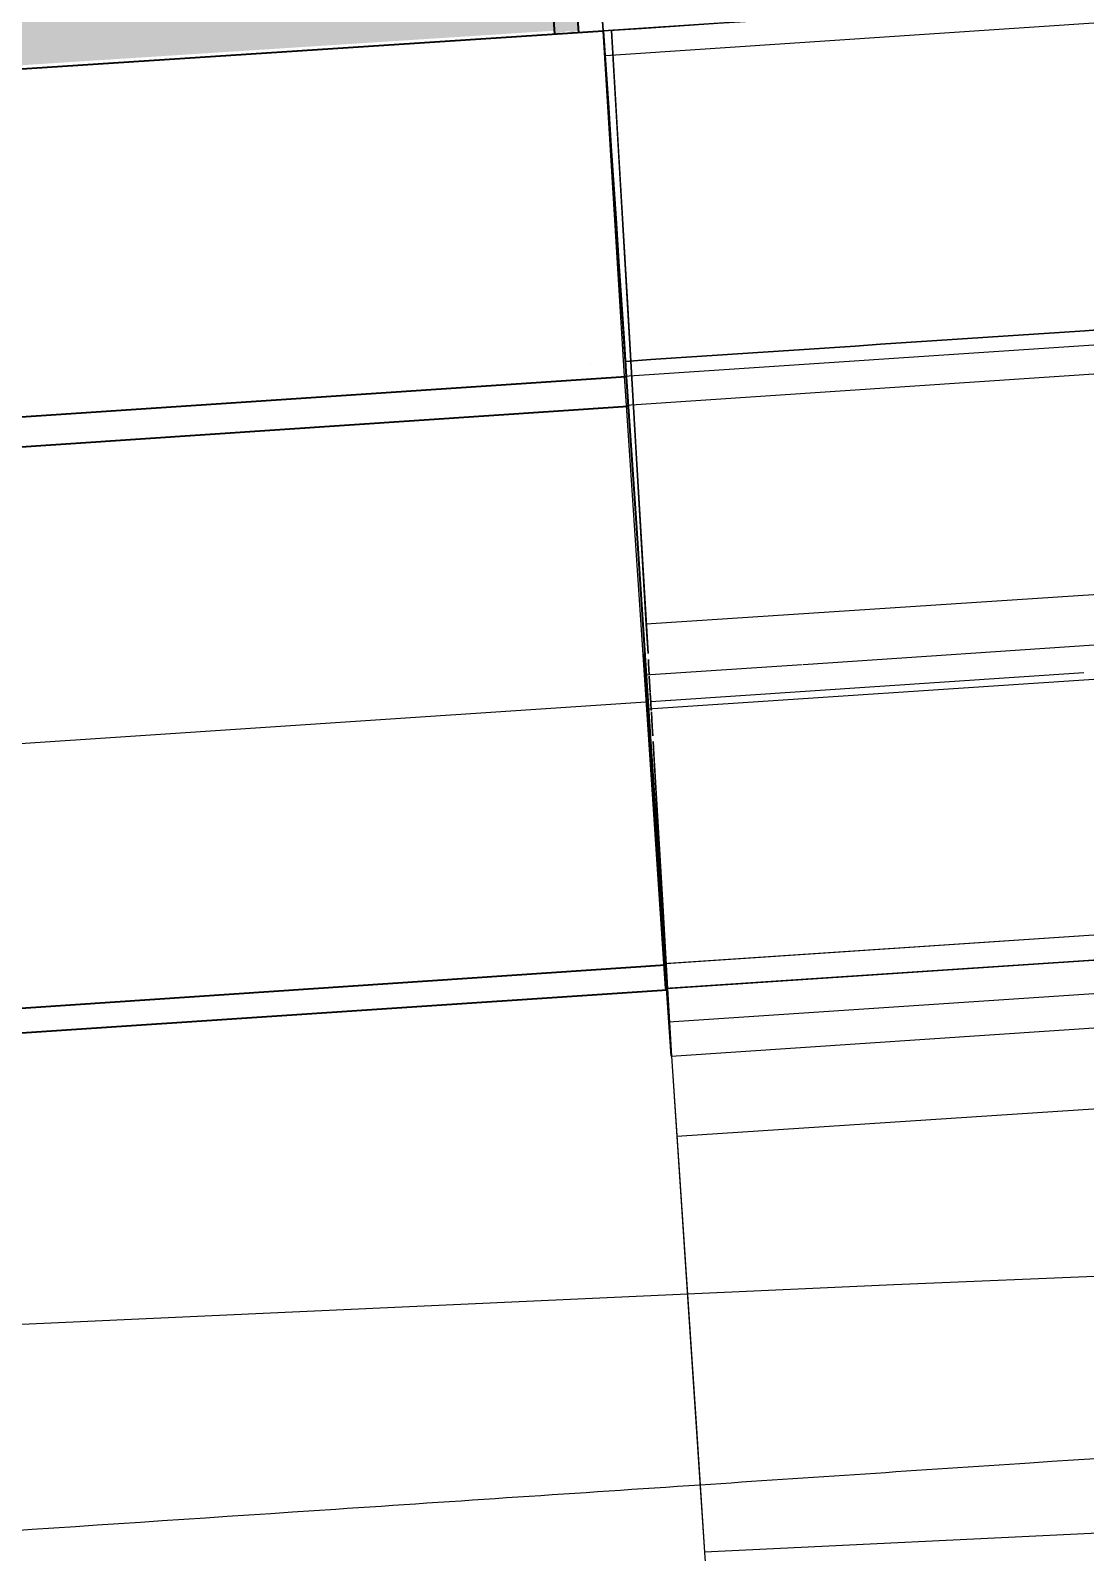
# Model space of a CAD drawing. Header units: metres. Extents: x -354 to -91, y 3 to 562.
# Drawn here: x -222.184 to -221.546, y 544.224 to 545.143 of the extents above; entities that cross this region are included whole.
import ezdxf

# ---------------------------------------------------------------- set-up
doc = ezdxf.new("R2010")
doc.units = ezdxf.units.M
doc.linetypes.add('JacobsDash', pattern=[0.0045, 0.003, -0.0015])
for name, color, linetype, lineweight in [('A-FLOR', 7, 'Continuous', 40), ('A-FLOR-HDLN', 7, 'JacobsDash', 15), ('A-GENM', 7, 'Continuous', 25), ('S-BEAM', 7, 'Continuous', 40), ('S-BEAM-HDLN', 7, 'JacobsDash', 15)]:
    doc.layers.add(name, color=color, linetype=linetype, lineweight=lineweight)

# ---------------------------------------------------------------- blocks, each defined once
blk = doc.blocks.new('T2DPAA-T2D-C3S-RW-M2D-100010_dwg-40802999-DRG-2873034 - CONSTRUCTION SEQUENCE STAGE A8')
at = {"color": 254, "lineweight": 25, "true_color": 0xd0d0d0}
for p, q in [((61.33138, -632.85394), (61.33523, -632.86534)), ((61.33527, -632.86545), (61.41545, -633.10236)), ((60.9912, -632.96723), (61.02872, -633.08636)), ((61.02872, -633.08636), (61.5097, -634.63374))]:
    blk.add_line(p, q, dxfattribs=at)
at = {"color": 254, "lineweight": 25, "true_color": 0xd0d0d0, "flags": 128}
for points in [[(60.35529, -629.96973), (60.95824, -631.75139), (61.33043, -632.85113)], [(60.30812, -630.81315), (60.80642, -632.38055), (60.9912, -632.96723)]]:
    blk.add_lwpolyline(points, dxfattribs=at)
blk = doc.blocks.new('T2DPAA-T2D-PWC-RW-M2D-100010_RoadDesign_rvt-1-DRG-2873034 - CONSTRUCTION SEQUENCE STAGE A8')
at = {"color": 254, "lineweight": 25, "true_color": 0xd0d0d0, "rotation": 75.11694444444437}
blk.add_blockref('T2DPAA-T2D-C3S-RW-M2D-100010_dwg-40802999-DRG-2873034 - CONSTRUCTION SEQUENCE STAGE A8', (-1722.33704, 648.01046), dxfattribs=at)
blk = doc.blocks.new('T2D Feature Wall Adaptive V6 - 1_320 Slope-67395140-DRG-2873034 - CONSTRUCTION SEQUENCE STAGE A8')
at = {"layer": 'A-GENM', "color": 253, "true_color": 0xa3a3a3}
for p, q in [((-0.22053, 0.89779), (-0.22054, 0.31561)), ((-0.2, 0.89779), (-0.22053, 0.89779)), ((-0.22053, 0.89779), (-0.17965, 0.89779)), ((-0.2, 0.3967), (-0.2, 0.89779)), ((-0.17965, 0.89779), (-0.2, 0.89779)), ((-0.03031, 0.89779), (-0.17965, 0.89779)), ((-0.17965, 0.89779), (-0.03031, 0.89779)), ((-0.02415, 0.89779), (-0.02678, 0.89779)), ((-0.02678, 0.89779), (-0.02415, 0.89779)), ((-0.02111, 0.89779), (-0.02414, 0.89779)), ((-0.02414, 0.89779), (-0.02111, 0.89779)), ((-0.01691, 0.89779), (-0.02109, 0.89779)), ((-0.02109, 0.89779), (-0.01691, 0.89779)), ((-0.01228, 0.89779), (-0.01669, 0.89779)), ((-0.01669, 0.89779), (-0.01228, 0.89779)), ((-0.00658, 0.89779), (-0.01167, 0.89779)), ((-0.01054, 0.58425), (-0.01053, 0.89779)), ((-0.01053, 0.89779), (-0.00658, 0.89779)), ((-0.00089, 0.89779), (-0.00645, 0.89779)), ((-0.00645, 0.89779), (-0.00089, 0.89779)), ((0.00243, 0.89779), (-0.00075, 0.89779)), ((-0.00075, 0.89779), (0.00243, 0.89779)), ((0.00933, 0.89779), (0.00246, 0.89779)), ((0.00246, 0.89779), (0.00933, 0.89779)), ((0.01, 0.80294), (0.01, 0.89779)), ((0.01, 0.58425), (0.01, 0.80243))]:
    blk.add_line(p, q, dxfattribs=at)
blk = doc.blocks.new('StitchPour_RS36B_01 - StitchPour_RS36B_01-61148557-DRG-2873034 - CONSTRUCTION SEQUENCE STAGE A8')
at = {"layer": 'A-GENM', "color": 253, "true_color": 0xa3a3a3, "flags": 128}
for points in [[(145.60933, -1.7264), (145.68037, -1.70236), (145.75141, -1.67832), (145.82246, -1.65427), (145.8935, -1.63023), (145.96454, -1.60619), (146.03558, -1.58215), (146.10662, -1.5581), (146.17767, -1.53406)], [(145.96454, -1.60619), (145.8935, -1.63023), (145.82246, -1.65427), (145.75141, -1.67832), (145.68037, -1.70236), (145.60933, -1.7264)]]:
    blk.add_lwpolyline(points, dxfattribs=at)
at = {"layer": 'A-GENM', "color": 253, "true_color": 0xa3a3a3}
blk.add_open_spline([(145.76582, -2.1887), (145.71366, -2.0346), (145.6615, -1.8805), (145.60933, -1.7264)], degree=3, dxfattribs=at)
blk.add_open_spline([(145.60933, -1.7264), (145.76806, -2.19528), (146.03147, -2.97348), (146.29484, -3.75173), (146.39951, -4.06105)], degree=3, knots=[-1, -1, -1, -1, -0.925, -0.8755292, -0.8755292, -0.8755292, -0.8755292], dxfattribs=at)
blk = doc.blocks.new('Barrier-Precast-MPB-03-B - Typical-64000325-DRG-2873034 - CONSTRUCTION SEQUENCE STAGE A8')
at = {"layer": 'A-GENM', "color": 253, "true_color": 0xa3a3a3}
for p, q in [((-0.5647, 4.18635), (-0.5797, 4.18634)), ((-0.5797, 4.18634), (-0.5797, 4.18481)), ((-0.57968, 3.68422), (-0.5797, 4.18634)), ((-0.5797, 4.18481), (-0.57968, 3.68422)), ((-0.5797, 4.18481), (-0.5647, 4.1848)), ((-0.56469, 3.68414), (-0.5647, 4.18635)), ((-0.22669, 4.18635), (-0.5647, 4.18635)), ((-0.5647, 4.1848), (-0.43035, 4.1848)), ((-0.56468, 3.68414), (-0.5647, 4.1848)), ((-0.42681, 4.1848), (-0.4242, 4.1848)), ((-0.42417, 4.1848), (-0.42117, 4.1848)), ((-0.42111, 4.1848), (-0.41699, 4.1848)), ((-0.41673, 4.1848), (-0.41234, 4.1848)), ((-0.41166, 4.1848), (-0.40664, 4.1848)), ((-0.40649, 4.1848), (-0.40095, 4.1848)), ((-0.40075, 4.1848), (-0.39762, 4.1848)), ((-0.39755, 4.1848), (-0.39073, 4.1848)), ((-0.39041, 4.1848), (-0.38632, 4.1848)), ((-0.38627, 4.1848), (-0.38326, 4.1848)), ((-0.38318, 4.1848), (-0.38067, 4.1848)), ((-0.37715, 4.1848), (-0.0151, 4.18481)), ((-0.22663, 1.73548), (-0.22669, 4.18635)), ((-0.20909, 4.18634), (-0.22669, 4.18635)), ((-0.20903, 1.73431), (-0.20909, 4.18634)), ((-0.0001, 4.18537), (-0.20909, 4.18634)), ((-0.0151, 4.18481), (-0.0001, 4.18483)), ((-0.01508, 3.07479), (-0.0151, 4.18481)), ((-0.00004, 1.72038), (-0.0001, 4.18537)), ((-0.0001, 4.18483), (-0.0001, 4.18537)), ((-0.00008, 3.07479), (-0.0001, 4.18483))]:
    blk.add_line(p, q, dxfattribs=at)
for points in [[(-0.42981, 4.18573), (-0.43039, 4.18573), (-0.43057, 4.18574), (-0.43037, 4.18574)], [(-0.43037, 4.18574), (-0.43026, 4.18574), (-0.42987, 4.18574), (-0.42907, 4.18575), (-0.42856, 4.18575)], [(-0.42684, 4.18572), (-0.4272, 4.18572), (-0.42786, 4.18572), (-0.42867, 4.18572), (-0.42932, 4.18573), (-0.42966, 4.18573), (-0.42981, 4.18573)], [(-0.42856, 4.18575), (-0.42831, 4.18575), (-0.42775, 4.18575), (-0.42676, 4.18575), (-0.42559, 4.18576), (-0.42469, 4.18576), (-0.42421, 4.18576)], [(-0.41675, 4.18559), (-0.41534, 4.18559), (-0.41391, 4.18559), (-0.41244, 4.18559)], [(-0.40093, 4.18565), (-0.40185, 4.18565), (-0.40375, 4.18565), (-0.40574, 4.18565), (-0.40673, 4.18565)], [(-0.40651, 4.18559), (-0.40559, 4.18559), (-0.40369, 4.18559), (-0.4017, 4.18559), (-0.40071, 4.18559)], [(-0.37894, 4.18573), (-0.37919, 4.18572), (-0.37975, 4.18572), (-0.38072, 4.18572), (-0.38187, 4.18572), (-0.38276, 4.18572), (-0.38324, 4.18572)], [(-0.38067, 4.18575), (-0.38031, 4.18575), (-0.37965, 4.18575), (-0.37885, 4.18575), (-0.3782, 4.18575), (-0.37786, 4.18575), (-0.37772, 4.18574)], [(-0.37716, 4.18573), (-0.37726, 4.18573), (-0.37765, 4.18573), (-0.37844, 4.18573), (-0.37894, 4.18573)], [(-0.37772, 4.18574), (-0.37729, 4.18574), (-0.37708, 4.18574), (-0.37708, 4.18574)], [(-0.37708, 4.18574), (-0.37708, 4.18574), (-0.37711, 4.18574), (-0.37716, 4.18573)], [(-0.37708, 4.18562), (-0.37708, 4.18562), (-0.37711, 4.18562), (-0.37716, 4.18563)]]:
    blk.add_open_spline(points, degree=3, dxfattribs=at)
for points, knots in [([(-0.42981, 4.18563), (-0.4301, 4.18563), (-0.43049, 4.18562), (-0.43045, 4.18562), (-0.42976, 4.18561), (-0.42887, 4.18561), (-0.42862, 4.18561), (-0.42856, 4.18561)], [0.5555556, 0.5555556, 0.5555556, 0.5555556, 0.6111111, 0.6666667, 0.75, 0.7708333, 0.7777778, 0.7777778, 0.7777778, 0.7777778]), ([(-0.42685, 4.18564), (-0.42721, 4.18564), (-0.42787, 4.18564), (-0.42894, 4.18563), (-0.42952, 4.18563), (-0.42981, 4.18563)], [0.4444444, 0.4444444, 0.4444444, 0.4444444, 0.4722222, 0.5, 0.5555556, 0.5555556, 0.5555556, 0.5555556]), ([(-0.42716, 4.18561), (-0.42702, 4.18561), (-0.42635, 4.1856), (-0.42528, 4.1856), (-0.42385, 4.1856), (-0.42272, 4.1856), (-0.42191, 4.1856), (-0.42151, 4.1856)], [0.8216034, 0.8216034, 0.8216034, 0.8216034, 0.8333333, 0.875, 0.8958333, 0.9166667, 0.9355587, 0.9355587, 0.9355587, 0.9355587]), ([(-0.42116, 4.18565), (-0.42146, 4.18565), (-0.42205, 4.18565), (-0.42315, 4.18564), (-0.4244, 4.18564), (-0.4255, 4.18564), (-0.4263, 4.18564), (-0.42667, 4.18564), (-0.42685, 4.18564)], [0.3333333, 0.3333333, 0.3333333, 0.3333333, 0.3472222, 0.3611111, 0.3888889, 0.4166667, 0.4305556, 0.4444444, 0.4444444, 0.4444444, 0.4444444]), ([(-0.42116, 4.18571), (-0.42146, 4.18571), (-0.42205, 4.18571), (-0.42315, 4.18571), (-0.4244, 4.18572), (-0.42571, 4.18572), (-0.42649, 4.18572), (-0.42684, 4.18572)], [-0.6666667, -0.6666667, -0.6666667, -0.6666667, -0.6527778, -0.6388889, -0.6111111, -0.5833333, -0.5555556, -0.5555556, -0.5555556, -0.5555556]), ([(-0.42421, 4.18576), (-0.42373, 4.18576), (-0.4227, 4.18576), (-0.4204, 4.18576), (-0.41841, 4.18576), (-0.41695, 4.18576)], [-0.1111111, -0.1111111, -0.1111111, -0.1111111, -0.0833333, -0.0555556, 0, 0, 0, 0]), ([(-0.4215, 4.1856), (-0.42103, 4.1856), (-0.41961, 4.1856), (-0.41804, 4.18559), (-0.41695, 4.18559)], [0.93566469, 0.93566469, 0.93566469, 0.93566469, 0.95833333, 1, 1, 1, 1]), ([(-0.41233, 4.18571), (-0.41238, 4.18571), (-0.41259, 4.18571), (-0.41342, 4.18571), (-0.41541, 4.18571), (-0.41769, 4.18571), (-0.41949, 4.18571), (-0.42047, 4.18571), (-0.42093, 4.18571), (-0.42116, 4.18571)], [-0.7777778, -0.7777778, -0.7777778, -0.7777778, -0.7760417, -0.7708333, -0.75, -0.7083333, -0.6875, -0.6770833, -0.6666667, -0.6666667, -0.6666667, -0.6666667]), ([(-0.41232, 4.18565), (-0.41275, 4.18565), (-0.41357, 4.18565), (-0.4152, 4.18565), (-0.41713, 4.18565), (-0.41891, 4.18565), (-0.42023, 4.18565), (-0.42086, 4.18565), (-0.42116, 4.18565)], [0.2222222, 0.2222222, 0.2222222, 0.2222222, 0.2361111, 0.25, 0.2777778, 0.3055556, 0.3194444, 0.3333333, 0.3333333, 0.3333333, 0.3333333]), ([(-0.41695, 4.18576), (-0.41571, 4.18577), (-0.41317, 4.18577), (-0.40988, 4.18577), (-0.40764, 4.18577), (-0.40673, 4.18577), (-0.40651, 4.18577)], [-1, -1, -1, -1, -0.9583333, -0.9166667, -0.8958333, -0.8888889, -0.8888889, -0.8888889, -0.8888889]), ([(-0.40094, 4.1857), (-0.40105, 4.1857), (-0.40151, 4.1857), (-0.40339, 4.1857), (-0.40675, 4.1857), (-0.41003, 4.1857), (-0.4118, 4.18571), (-0.41222, 4.18571), (-0.41233, 4.18571)], [-0.8888889, -0.8888889, -0.8888889, -0.8888889, -0.8854167, -0.875, -0.8333333, -0.7916667, -0.78125, -0.7777778, -0.7777778, -0.7777778, -0.7777778]), ([(-0.40673, 4.18565), (-0.40771, 4.18565), (-0.40918, 4.18565), (-0.41103, 4.18565), (-0.4119, 4.18565), (-0.41232, 4.18565)], [0.16666667, 0.16666667, 0.16666667, 0.16666667, 0.19444444, 0.20833333, 0.22222222, 0.22222222, 0.22222222, 0.22222222]), ([(-0.41185, 4.18559), (-0.41098, 4.18559), (-0.40966, 4.18559), (-0.40787, 4.18559), (-0.40697, 4.18559), (-0.40651, 4.18559)], [0.05555556, 0.05555556, 0.05555556, 0.05555556, 0.08333333, 0.09722222, 0.11111111, 0.11111111, 0.11111111, 0.11111111]), ([(-0.40651, 4.18577), (-0.40639, 4.18577), (-0.40593, 4.18577), (-0.40406, 4.18577), (-0.40069, 4.18577), (-0.39741, 4.18577), (-0.39565, 4.18577), (-0.39523, 4.18577), (-0.39512, 4.18577)], [-0.8888889, -0.8888889, -0.8888889, -0.8888889, -0.8854167, -0.875, -0.8333333, -0.7916667, -0.78125, -0.7777778, -0.7777778, -0.7777778, -0.7777778]), ([(-0.39048, 4.18571), (-0.39173, 4.18571), (-0.39427, 4.18571), (-0.39756, 4.1857), (-0.39981, 4.1857), (-0.40071, 4.1857), (-0.40094, 4.1857)], [-1, -1, -1, -1, -0.9583333, -0.9166667, -0.8958333, -0.8888889, -0.8888889, -0.8888889, -0.8888889]), ([(-0.39752, 4.18565), (-0.39775, 4.18565), (-0.39844, 4.18565), (-0.39957, 4.18565), (-0.40047, 4.18565), (-0.40093, 4.18565)], [0.07588688, 0.07588688, 0.07588688, 0.07588688, 0.08333333, 0.09722222, 0.11111111, 0.11111111, 0.11111111, 0.11111111]), ([(-0.40071, 4.18559), (-0.39973, 4.18559), (-0.39863, 4.18559), (-0.39758, 4.18559), (-0.39746, 4.18559)], [0.16666667, 0.16666667, 0.16666667, 0.16666667, 0.19444444, 0.19787138, 0.19787138, 0.19787138, 0.19787138]), ([(-0.39048, 4.18565), (-0.39214, 4.18565), (-0.39447, 4.18565), (-0.39686, 4.18565), (-0.39751, 4.18565)], [0, 0, 0, 0, 0.05555556, 0.07584238, 0.07584238, 0.07584238, 0.07584238]), ([(-0.39745, 4.18559), (-0.39711, 4.18559), (-0.3963, 4.18559), (-0.39511, 4.18559), (-0.39387, 4.18559), (-0.39225, 4.18559), (-0.39102, 4.18559), (-0.3902, 4.18559), (-0.39012, 4.18559)], [0.19796131, 0.19796131, 0.19796131, 0.19796131, 0.20833333, 0.22222222, 0.23611111, 0.25, 0.27777778, 0.28080919, 0.28080919, 0.28080919, 0.28080919]), ([(-0.39512, 4.18577), (-0.39507, 4.18577), (-0.39486, 4.18577), (-0.39402, 4.18577), (-0.39204, 4.18577), (-0.38977, 4.18577), (-0.38797, 4.18576), (-0.38701, 4.18576), (-0.38655, 4.18576), (-0.38632, 4.18576)], [-0.7777778, -0.7777778, -0.7777778, -0.7777778, -0.7760417, -0.7708333, -0.75, -0.7083333, -0.6875, -0.6770833, -0.6666667, -0.6666667, -0.6666667, -0.6666667]), ([(-0.38324, 4.18572), (-0.38372, 4.18572), (-0.38475, 4.18571), (-0.38704, 4.18571), (-0.38903, 4.18571), (-0.39048, 4.18571)], [-0.1111111, -0.1111111, -0.1111111, -0.1111111, -0.0833333, -0.0555556, 0, 0, 0, 0]), ([(-0.38325, 4.18564), (-0.38337, 4.18564), (-0.38385, 4.18564), (-0.38515, 4.18565), (-0.38735, 4.18565), (-0.38939, 4.18565), (-0.39048, 4.18565)], [0.8888889, 0.8888889, 0.8888889, 0.8888889, 0.8958333, 0.9166667, 0.9583333, 1, 1, 1, 1]), ([(-0.39011, 4.18559), (-0.38946, 4.18559), (-0.38848, 4.1856), (-0.38724, 4.1856), (-0.3863, 4.1856), (-0.38543, 4.1856), (-0.38433, 4.1856), (-0.3835, 4.1856), (-0.38296, 4.1856), (-0.38288, 4.1856)], [0.2808996, 0.2808996, 0.2808996, 0.2808996, 0.3055556, 0.3194444, 0.3333333, 0.3472222, 0.3611111, 0.3888889, 0.3936279, 0.3936279, 0.3936279, 0.3936279]), ([(-0.38632, 4.18576), (-0.38602, 4.18576), (-0.38544, 4.18576), (-0.38434, 4.18576), (-0.3831, 4.18576), (-0.38179, 4.18576), (-0.38102, 4.18575), (-0.38067, 4.18575)], [-0.6666667, -0.6666667, -0.6666667, -0.6666667, -0.6527778, -0.6388889, -0.6111111, -0.5833333, -0.5555556, -0.5555556, -0.5555556, -0.5555556]), ([(-0.37716, 4.18563), (-0.37731, 4.18563), (-0.37776, 4.18563), (-0.37874, 4.18563), (-0.37952, 4.18564), (-0.38069, 4.18564), (-0.38208, 4.18564), (-0.383, 4.18564), (-0.38324, 4.18564)], [0.6666667, 0.6666667, 0.6666667, 0.6666667, 0.75, 0.7708333, 0.7916667, 0.8333333, 0.875, 0.8886678, 0.8886678, 0.8886678, 0.8886678]), ([(-0.38287, 4.1856), (-0.3825, 4.1856), (-0.38193, 4.1856), (-0.38121, 4.1856), (-0.38084, 4.18561), (-0.38066, 4.18561)], [0.39382118, 0.39382118, 0.39382118, 0.39382118, 0.41666667, 0.43055556, 0.44444444, 0.44444444, 0.44444444, 0.44444444]), ([(-0.37771, 4.18562), (-0.37742, 4.18562), (-0.37714, 4.18562), (-0.37708, 4.18562), (-0.37708, 4.18562)], [0.55555556, 0.55555556, 0.55555556, 0.55555556, 0.61111111, 0.6374804, 0.6374804, 0.6374804, 0.6374804])]:
    blk.add_open_spline(points, degree=3, knots=knots, dxfattribs=at)
blk = doc.blocks.new('Top of Pavement - RL A - Top of Pavement - RL A-68818558-DRG-2873034 - CONSTRUCTION SEQUENCE STAGE A8')
at = {"layer": 'A-GENM', "color": 253, "true_color": 0xa3a3a3}
blk.add_open_spline([(144.77556, -2.00857), (144.75197, -1.9389), (144.68346, -1.73646), (144.57001, -1.40125), (144.4352, -1.00291), (144.30039, -0.60456), (144.16557, -0.20623), (144.03076, 0.1921), (143.89595, 0.59044), (143.76114, 0.98877), (143.62634, 1.38711), (143.49153, 1.78545), (143.39979, 2.05641), (143.35301, 2.19461), (143.35117, 2.20003)], degree=3, knots=[-0.70093887, -0.70093887, -0.70093887, -0.70093887, -0.69942197, -0.69653179, -0.69364162, -0.69075145, -0.68786127, -0.6849711, -0.68208092, -0.67919075, -0.67630058, -0.6734104, -0.67052023, -0.67040222, -0.67040222, -0.67040222, -0.67040222], dxfattribs=at)
for points in [[(144.8396, -2.19782), (144.81826, -2.13473), (144.79691, -2.07165), (144.77556, -2.00857)], [(144.9744, -2.5961), (144.92947, -2.46333), (144.88454, -2.33057), (144.8396, -2.19782)]]:
    blk.add_open_spline(points, degree=3, dxfattribs=at)
blk = doc.blocks.new('T2DPAA-T2D-C3S-RS-M3D-100334_rvt-1-DRG-2873034 - CONSTRUCTION SEQUENCE STAGE A8')
at = {"layer": 'A-GENM', "color": 253, "true_color": 0xa3a3a3}
for p, q in [((-1094.99, 545.14261), (-1095.00293, 545.33663)), ((-1094.98981, 545.13984), (-1094.98999, 545.1426)), ((-1094.97669, 544.94306), (-1094.98981, 545.13984)), ((-1094.97328, 544.94328), (-1094.97002, 544.88759)), ((-1094.96398, 544.78435), (-1094.97328, 544.94328)), ((-1094.97002, 544.88759), (-1094.9647, 544.79656)), ((-1094.65334, 544.8047), (-1094.96398, 544.78435)), ((-1094.65334, 544.8047), (-1094.96398, 544.78435)), ((-1094.9647, 544.79656), (-1094.96294, 544.76655)), ((-1094.96294, 544.76655), (-1094.96398, 544.78435)), ((-1094.96273, 544.76298), (-1094.96259, 544.7606)), ((-1094.96259, 544.7606), (-1094.96273, 544.76298)), ((-1094.96258, 544.76038), (-1094.96241, 544.7575)), ((-1094.96241, 544.7575), (-1094.96258, 544.76038)), ((-1094.9624, 544.75736), (-1094.96218, 544.75364)), ((-1094.96218, 544.75364), (-1094.9624, 544.75736)), ((-1094.96214, 544.75293), (-1094.96175, 544.74627)), ((-1094.96175, 544.74627), (-1094.96214, 544.75293)), ((-1094.96174, 544.74608), (-1094.96157, 544.74308)), ((-1094.96157, 544.74308), (-1094.96174, 544.74608)), ((-1094.96155, 544.74274), (-1094.96123, 544.73726)), ((-1094.96123, 544.73726), (-1094.96155, 544.74274)), ((-1094.96121, 544.73705), (-1094.96093, 544.73218)), ((-1094.96093, 544.73218), (-1094.96121, 544.73705)), ((-1094.96088, 544.73135), (-1094.96063, 544.72702)), ((-1094.96063, 544.72702), (-1094.96088, 544.73135)), ((-1094.96061, 544.72668), (-1094.96037, 544.7227)), ((-1094.96037, 544.7227), (-1094.96061, 544.72668)), ((-1094.96037, 544.72256), (-1094.9602, 544.71964)), ((-1094.9602, 544.71964), (-1094.96037, 544.72256)), ((-1094.96019, 544.71954), (-1094.96004, 544.71698)), ((-1094.96004, 544.71698), (-1094.96019, 544.71954)), ((-1094.95111, 544.56431), (-1094.95983, 544.71342)), ((-1094.95111, 544.56431), (-1094.94872, 544.52349)), ((-1094.94872, 544.52349), (-1094.95111, 544.56431)), ((-1094.94872, 544.52347), (-1094.94548, 544.47493)), ((-1094.36388, 544.51303), (-1094.94548, 544.47493)), ((-1094.36388, 544.51303), (-1094.94548, 544.47493)), ((-1094.94548, 544.47493), (-1094.92873, 544.22372)), ((-1093.20327, 544.30765), (-1094.92873, 544.22372)), ((-1094.92873, 544.22372), (-1094.92042, 544.09902))]:
    blk.add_line(p, q, dxfattribs=at)
at = {"layer": 'A-GENM', "color": 9, "true_color": 0xbebebe}
for p, q in [((-1094.98999, 545.1426), (-1094.98981, 545.13984)), ((-1094.98981, 545.13984), (-1094.97669, 544.94306)), ((-1094.97328, 544.94328), (-1094.98496, 545.14293))]:
    blk.add_line(p, q, dxfattribs=at)
at = {"layer": 'A-GENM', "color": 9, "true_color": 0xbebebe, "flags": 128}
for points in [[(-1095.01605, 545.53341), (-1095.00293, 545.33663), (-1094.99, 545.14261)], [(-1094.98496, 545.14293), (-1094.98067, 545.06965), (-1094.97535, 544.97862), (-1094.97328, 544.94328)]]:
    blk.add_lwpolyline(points, dxfattribs=at)
at = {"layer": 'A-GENM', "color": 253, "true_color": 0xa3a3a3, "flags": 128}
for points in [[(-1094.95983, 544.71342), (-1094.95937, 544.70553), (-1094.95404, 544.6145), (-1094.95111, 544.56431)], [(-1094.94872, 544.52347), (-1094.94372, 544.44846), (-1094.93872, 544.37345), (-1094.93372, 544.29845), (-1094.92873, 544.22372)]]:
    blk.add_lwpolyline(points, dxfattribs=at)
at = {"layer": 'A-GENM', "color": 9, "true_color": 0xbebebe}
blk.add_open_spline([(-1093.86932, 545.01695), (-1093.90919, 545.01429), (-1094.27834, 544.98967), (-1094.64746, 544.96504), (-1094.97669, 544.94306)], degree=3, knots=[0.94394495, 0.94394495, 0.94394495, 0.94394495, 0.95, 1, 1, 1, 1], dxfattribs=at)
at = {"layer": 'A-GENM', "color": 253, "true_color": 0xa3a3a3}
blk.add_open_spline([(-1094.97669, 544.94306), (-1094.64746, 544.96504), (-1094.31821, 544.98701), (-1093.98894, 545.00897)], degree=3, dxfattribs=at)
at = {"layer": 'A-GENM', "color": 253, "lineweight": 25, "true_color": 0xa3a3a3}
for name, p, rotation in [('Top of Pavement - RL A - Top of Pavement - RL A-68818558-DRG-2873034 - CONSTRUCTION SEQUENCE STAGE A8', (-1134.0578, 404.8616), 75.11694444444437), ('StitchPour_RS36B_01 - StitchPour_RS36B_01-61148557-DRG-2873034 - CONSTRUCTION SEQUENCE STAGE A8', (-1134.0578, 404.8616), 75.11694444444437), ('Barrier-Precast-MPB-03-B - Typical-64000325-DRG-2873034 - CONSTRUCTION SEQUENCE STAGE A8', (-1090.81415, 545.4211), 93.81425934633265), ('T2D Feature Wall Adaptive V6 - 1_320 Slope-67395140-DRG-2873034 - CONSTRUCTION SEQUENCE STAGE A8', (-1094.06789, 544.80324), 93.81410983216645)]:
    blk.add_blockref(name, p, dxfattribs=dict(at, rotation=rotation))

msp = doc.modelspace()

# ---------------------------------------------------------------- hatches: boundary and pattern name
at = {"layer": 'S-BEAM', "true_color": 0xc0c0c0}
msp.add_hatch(color=9, dxfattribs=at).paths.add_polyline_path([(-231.87473, 544.49464), (-221.86703, 545.14278), (-221.97166, 546.71221), (-231.87182, 546.05219), (-231.87464, 544.54222)])
at = {"layer": 'S-BEAM', "lineweight": 5, "true_color": 0xc0c0c0}
msp.add_hatch(color=9, dxfattribs=at).paths.add_polyline_path([(-221.8669, 545.14088), (-221.8579, 545.14278), (-221.8578, 545.14147), (-221.85253, 545.14278), (-221.95722, 546.71317), (-221.97166, 546.71221), (-221.86702, 545.14258)])

# ---------------------------------------------------------------- linework, layer by layer
at = {"layer": 'A-FLOR', "color": 252, "true_color": 0x888888}
for p, q in [((-221.83759, 545.14258), (-231.89546, 544.48564)), ((-221.82368, 544.93382), (-231.88109, 544.26116)), ((-221.82248, 544.91588), (-231.87993, 544.24302)), ((-221.79997, 544.57831), (-231.85832, 543.90544)), ((-221.79898, 544.56335), (-231.85737, 543.89067))]:
    msp.add_line(p, q, dxfattribs=at)
at = {"layer": 'A-FLOR', "color": 252, "true_color": 0x888888, "flags": 128}
for points in [[(-221.83761, 545.14278), (-221.8376, 545.14273), (-221.8376, 545.14268), (-221.8376, 545.14263)], [(-221.83759, 545.14258), (-221.83605, 545.11939), (-221.8345, 545.0962), (-221.83295, 545.073), (-221.83141, 545.04981), (-221.82986, 545.02661), (-221.82831, 545.00341), (-221.82677, 544.98022), (-221.82522, 544.95702), (-221.82368, 544.93382)], [(-221.82368, 544.93382), (-221.82308, 544.92485), (-221.82248, 544.91588)], [(-221.82248, 544.91588), (-221.81798, 544.84836), (-221.81348, 544.78085), (-221.80898, 544.71334), (-221.80448, 544.64582), (-221.79997, 544.57831)], [(-221.79997, 544.57831), (-221.79948, 544.57083), (-221.79898, 544.56335)]]:
    msp.add_lwpolyline(points, dxfattribs=at)
at = {"layer": 'A-FLOR-HDLN', "color": 252, "true_color": 0x888888}
msp.add_line((-221.83759, 545.14259), (-221.83761, 545.14278), dxfattribs=at)
at = {"layer": 'A-FLOR-HDLN', "color": 252, "true_color": 0x888888, "flags": 128}
msp.add_lwpolyline([(-221.83761, 545.14278), (-221.8376, 545.14273), (-221.8376, 545.14268), (-221.8376, 545.14263)], dxfattribs=at)
at = {"layer": 'S-BEAM'}
for p, q in [((-221.86689, 545.14067), (-221.97166, 546.71221)), ((-221.85245, 545.14161), (-221.95722, 546.71317))]:
    msp.add_line(p, q, dxfattribs=at)
at = {"layer": 'S-BEAM-HDLN'}
msp.add_line((-221.84517, 544.9417), (-221.84518, 544.9417), dxfattribs=at)

# ---------------------------------------------------------------- block references
at = {"lineweight": 5}
for name in ['T2DPAA-T2D-C3S-RS-M3D-100334_rvt-1-DRG-2873034 - CONSTRUCTION SEQUENCE STAGE A8', 'T2DPAA-T2D-PWC-RW-M2D-100010_RoadDesign_rvt-1-DRG-2873034 - CONSTRUCTION SEQUENCE STAGE A8']:
    msp.add_blockref(name, (873.15239, 0), dxfattribs=at)

doc.saveas('drawing.dxf')
